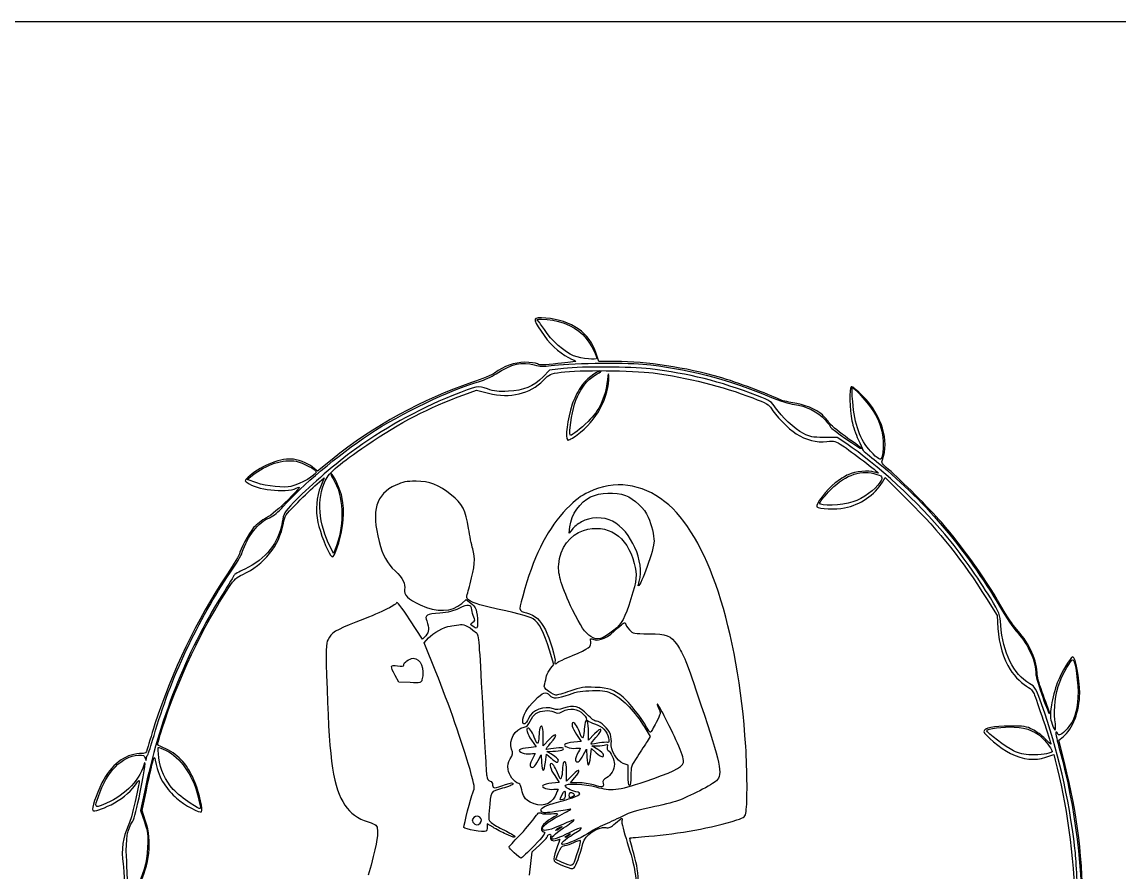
# Model space of a CAD drawing. Extents: x 0 to 696, y 0 to 231.
# Drawn here: x 86.6 to 140.2, y 188.5 to 230.1 of the extents above; entities that cross this region are included whole.
import ezdxf

# ---------------------------------------------------------------- set-up
doc = ezdxf.new("R2010")
doc.units = 0
doc.layers.add('Calque_1', color=7, linetype='CONTINUOUS')

msp = doc.modelspace()

# ---------------------------------------------------------------- linework, layer by layer
at = {"layer": 'Calque_1', "color": 5}
msp.add_line((230.059857, 230.059785), (0.059945, 230.059785), dxfattribs=at)
at = {"layer": 'Calque_1', "color": 7}
for p, q in [((113.567882, 213.747148), (113.567882, 213.747118)), ((114.792482, 213.465378), (114.672222, 213.849218)), ((115.628572, 213.464978), (114.792482, 213.465378)), ((112.396072, 213.048548), (112.074712, 212.718618)), ((113.078802, 213.122848), (112.396072, 213.048548)), ((108.199582, 211.835698), (108.827002, 212.064928)), ((108.827002, 212.064928), (109.402562, 211.920738)), ((113.732862, 209.876098), (113.732812, 209.876098)), ((126.438372, 209.753848), (125.796602, 209.754168)), ((126.912002, 209.438898), (126.438372, 209.753848)), ((128.079522, 209.075388), (128.079602, 209.075388)), ((101.768342, 208.682638), (101.045272, 208.100938)), ((101.045272, 208.100938), (100.898412, 208.238908)), ((97.625042, 207.689538), (97.885452, 207.905298)), ((98.086022, 207.530248), (97.625042, 207.689538)), ((98.086022, 207.530248), (98.086022, 207.530248)), ((100.929182, 207.385968), (101.372672, 207.782158)), ((101.372672, 207.782158), (101.209092, 207.377188)), ((128.652422, 207.573188), (128.786882, 207.798858)), ((128.786882, 207.798858), (129.917562, 206.670668)), ((125.589312, 206.537188), (125.589312, 206.537198)), ((113.345712, 205.074428), (113.382612, 205.392198)), ((113.490262, 205.259058), (113.345712, 205.074428)), ((101.837502, 204.080908), (101.684352, 204.382288)), ((101.977712, 204.455658), (101.837502, 204.080908)), ((116.769322, 202.717348), (116.769292, 202.717528)), ((108.102562, 201.636658), (108.320592, 201.828108)), ((108.320592, 201.828108), (108.548082, 201.660738)), ((133.736492, 201.879698), (134.259692, 201.044408)), ((134.259692, 201.044408), (134.297192, 200.415438)), ((106.175652, 199.890648), (105.563172, 200.834498)), ((106.338782, 200.064288), (106.175652, 199.890648)), ((106.270442, 199.710768), (106.480312, 199.952528)), ((114.406662, 200.016408), (114.406662, 200.016408)), ((106.839482, 198.290088), (106.270442, 199.710768)), ((112.605952, 198.659628), (112.393032, 199.360078)), ((112.445642, 198.469118), (112.605952, 198.659628)), ((105.031892, 197.787398), (104.849572, 198.121788)), ((105.574932, 197.768298), (105.031892, 197.787398)), ((136.818792, 196.268778), (136.818872, 196.268778)), ((113.712672, 195.228758), (113.936542, 194.896088)), ((114.291042, 194.954018), (114.291042, 195.345778)), ((114.590342, 195.267688), (114.291042, 194.954018)), ((117.017732, 195.618258), (117.304272, 195.137068)), ((117.304272, 195.137068), (117.155542, 194.891268)), ((137.269662, 194.961318), (137.479792, 195.125768)), ((111.730262, 194.628498), (111.363152, 194.590598)), ((111.506372, 194.961168), (111.730262, 194.628498)), ((112.084792, 194.686218), (112.084792, 195.078288)), ((112.384072, 194.999888), (112.084792, 194.686218)), ((113.936542, 194.896088), (113.569432, 194.858188)), ((114.424572, 194.787718), (114.424752, 194.787718)), ((114.457922, 194.677508), (114.736582, 194.678508)), ((114.742052, 194.507228), (114.457922, 194.677508)), ((137.542472, 193.867398), (137.269662, 194.961318)), ((111.834982, 193.964478), (111.984452, 194.244068)), ((111.984452, 194.244068), (112.004352, 193.859658)), ((112.190392, 193.875998), (112.235692, 194.276518)), ((112.235692, 194.276518), (112.463442, 194.076558)), ((112.251972, 194.410158), (112.552822, 194.415158)), ((112.536112, 194.239868), (112.251972, 194.410158)), ((114.041252, 194.232058), (114.190722, 194.511638)), ((114.190722, 194.511638), (114.210622, 194.127238)), ((114.396332, 194.143358), (114.441632, 194.543878)), ((114.441632, 194.543878), (114.669392, 194.343908)), ((135.050502, 194.441218), (135.050502, 194.441218)), ((136.636962, 194.126298), (137.021572, 194.257028)), ((137.021572, 194.257028), (137.095372, 193.983198)), ((112.190162, 193.875778), (112.190392, 193.875998)), ((116.229792, 193.734218), (115.994312, 193.819418)), ((116.229792, 193.237148), (116.229792, 193.734218)), ((112.642882, 193.223768), (112.866752, 192.891088)), ((113.221162, 192.949108), (113.221162, 193.340868)), ((113.520462, 193.262788), (113.221162, 192.949108)), ((113.407862, 192.874188), (113.615362, 193.110788)), ((116.229692, 193.237238), (116.229792, 193.237148)), ((92.482862, 191.524898), (92.690552, 192.516908)), ((94.004252, 192.549808), (94.004402, 192.549808)), ((112.866752, 192.891088), (112.499652, 192.853188)), ((113.805292, 192.874188), (113.407862, 192.874188)), ((92.593372, 192.411938), (92.411452, 191.521108)), ((111.448882, 191.920688), (111.449012, 191.919938)), ((112.984132, 192.265878), (112.984182, 192.265888)), ((113.355132, 192.276938), (113.355092, 192.276988)), ((92.411452, 191.521108), (92.595652, 190.966778)), ((92.656892, 190.998318), (92.482862, 191.524898)), ((109.006402, 190.897888), (109.006512, 190.897898)), ((109.628002, 190.699648), (109.343862, 190.875748)), ((109.343862, 190.875748), (109.343862, 190.708788)), ((110.264972, 190.361528), (110.265012, 190.361588)), ((112.782842, 190.636208), (112.782892, 190.636308)), ((111.542002, 189.496158), (111.913792, 189.842188)), ((113.154482, 190.230688), (113.154532, 190.230708)), ((110.667062, 189.444408), (110.667042, 189.444398)), ((111.413202, 188.360428), (111.542002, 189.496158)), ((112.696112, 189.121128), (112.818052, 189.442368)), ((112.975462, 189.001528), (112.696112, 189.121128)), ((112.975462, 189.001528), (112.975462, 189.001528))]:
    msp.add_line(p, q, dxfattribs=at)
for points in [[(112.201892, 215.582838), (111.566982, 215.632538), (111.553062, 215.593438), (111.974722, 214.946728)], [(111.818982, 215.451478), (111.734782, 215.518878), (111.764682, 215.533278), (111.992172, 215.535078)], [(111.992172, 215.535078), (112.725082, 215.541078), (113.541762, 215.236528), (114.014692, 214.781708)], [(114.672222, 213.849218), (114.354302, 214.864058), (113.471642, 215.483488), (112.201892, 215.582838)], [(112.141662, 215.021928), (112.020192, 215.213398), (111.874982, 215.406688), (111.818982, 215.451478)], [(113.567882, 213.747118), (113.143662, 213.904268), (112.467112, 214.508998), (112.141662, 215.021928)], [(111.974722, 214.946728), (112.359502, 214.356478), (112.831142, 213.904638), (113.315672, 213.662048)], [(114.014692, 214.781708), (114.274062, 214.532278), (114.691962, 213.819528), (114.692102, 213.626378)], [(111.182382, 213.424538), (110.682662, 213.424938), (110.149592, 213.234638), (109.707862, 212.897708)], [(109.778462, 212.864588), (110.533072, 213.351738), (111.054192, 213.473538), (111.646882, 213.301218)], [(111.796222, 213.343938), (111.716022, 213.388038), (111.439772, 213.424238), (111.182382, 213.424538)], [(112.798612, 213.364038), (112.125772, 213.285338), (111.910812, 213.281038), (111.796222, 213.343938)], [(112.464372, 213.268118), (113.200942, 213.384298), (115.976352, 213.425778), (116.941392, 213.335018)], [(113.682952, 213.464238), (113.667752, 213.464238), (113.269712, 213.419138), (112.798612, 213.364038)], [(113.315672, 213.662048), (113.532962, 213.553258), (113.698242, 213.464238), (113.682952, 213.464238)], [(114.692102, 213.626378), (114.692162, 213.516908), (113.984032, 213.592878), (113.567882, 213.747148)], [(120.701552, 212.692488), (119.052322, 213.167538), (117.105602, 213.463978), (115.628572, 213.464978)], [(109.707862, 212.897708), (109.592382, 212.809608), (109.086002, 212.599948), (108.582552, 212.431738)], [(108.976212, 212.492828), (109.196832, 212.554928), (109.557852, 212.722168), (109.778462, 212.864588)], [(111.646882, 213.301218), (111.943282, 213.215018), (112.090082, 213.209118), (112.464372, 213.268118)], [(112.091222, 212.551858), (112.387772, 212.853308), (112.418112, 212.866858), (112.960322, 212.940088)], [(112.960322, 212.940088), (113.824452, 213.056768), (116.438852, 213.036088), (117.455372, 212.904388)], [(117.307622, 213.098648), (116.307982, 213.215578), (114.049482, 213.228578), (113.078802, 213.122848)], [(113.394852, 210.239028), (113.541182, 211.614818), (113.969892, 212.458598), (114.724642, 212.856328)], [(114.886522, 212.996728), (114.671322, 212.996728), (114.155372, 212.576048), (113.898142, 212.190848)], [(114.724642, 212.856328), (114.871172, 212.933528), (114.944022, 212.996728), (114.886522, 212.996728)], [(115.284232, 212.762748), (115.279232, 212.954058), (115.260032, 212.896978), (115.217632, 212.562188)], [(116.941392, 213.335018), (119.035612, 213.138128), (121.040242, 212.626528), (123.115762, 211.759308)], [(122.553572, 211.784178), (120.669312, 212.510598), (119.211032, 212.875978), (117.307622, 213.098648)], [(117.455372, 212.904388), (119.119462, 212.688948), (120.844832, 212.255678), (122.316112, 211.683778)], [(108.582552, 212.431738), (106.207822, 211.638358), (103.786352, 210.306088), (101.768342, 208.682638)], [(103.587032, 209.909738), (105.123272, 210.928608), (107.549752, 212.091648), (108.976212, 212.492828)], [(109.353942, 212.123588), (108.864082, 212.289158), (108.916302, 212.299378), (107.614502, 211.783258)], [(109.402562, 211.920738), (110.479992, 211.650818), (111.422472, 211.872038), (112.091222, 212.551858)], [(112.074712, 212.718618), (111.610122, 212.241628), (111.130332, 212.040098), (110.380172, 212.006798)], [(113.732812, 209.876098), (114.701282, 210.589048), (115.312512, 211.726308), (115.284232, 212.762748)], [(115.217632, 212.562188), (115.101942, 211.648928), (114.841012, 211.088478), (114.273402, 210.534058)], [(123.588722, 211.623358), (123.140202, 211.855288), (121.502052, 212.461908), (120.701552, 212.692488)], [(107.614502, 211.783258), (105.956452, 211.125888), (104.183852, 210.132418), (102.699412, 209.028518)], [(103.460692, 209.379778), (105.100132, 210.490418), (106.492562, 211.212038), (108.199582, 211.835698)], [(110.380172, 212.006798), (109.891732, 211.985198), (109.698582, 212.007098), (109.353942, 212.123588)], [(113.898142, 212.190848), (113.752962, 211.973428), (113.572922, 211.607028), (113.498062, 211.376618)], [(123.434632, 211.205448), (123.242622, 211.501778), (123.180842, 211.542358), (122.553572, 211.784178)], [(123.115762, 211.759308), (123.644832, 211.538248), (124.098602, 211.394168), (124.352562, 211.366638)], [(127.133522, 212.231948), (127.026902, 212.166048), (127.043822, 211.112288), (127.160222, 210.562398)], [(127.703682, 211.770848), (127.423562, 212.056468), (127.174932, 212.257538), (127.133522, 212.231948)], [(127.203312, 211.506228), (127.172812, 211.866368), (127.159812, 212.174988), (127.174012, 212.192038)], [(127.174012, 212.192038), (127.234412, 212.264038), (128.124572, 211.233118), (128.322232, 210.862268)], [(128.653622, 208.656608), (129.005202, 209.585838), (128.625222, 210.831058), (127.703682, 211.770848)], [(113.498062, 211.376618), (113.257272, 210.635548), (113.142842, 209.710508), (113.281362, 209.624898)], [(122.316112, 211.683778), (122.975602, 211.427438), (123.141592, 211.335348), (123.220992, 211.181828)], [(124.790742, 209.945998), (124.355192, 210.175108), (123.720062, 210.764978), (123.434632, 211.205448)], [(124.276922, 211.451268), (124.018742, 211.483768), (123.709052, 211.561128), (123.588722, 211.623358)], [(125.724282, 210.849798), (125.448682, 211.111418), (124.784122, 211.387588), (124.276922, 211.451268)], [(124.352562, 211.366638), (124.896272, 211.307738), (125.513882, 210.996808), (125.853252, 210.611258)], [(128.079602, 209.075388), (127.556302, 209.643088), (127.300622, 210.352368), (127.203312, 211.506228)], [(123.220992, 211.181828), (123.371372, 210.891008), (124.088832, 210.154718), (124.438872, 209.931978)], [(126.085562, 210.436168), (125.979452, 210.575768), (125.816862, 210.761908), (125.724282, 210.849798)], [(128.322232, 210.862268), (128.675342, 210.199758), (128.795702, 209.361168), (128.622782, 208.768258)], [(113.408352, 209.854608), (113.378252, 209.854608), (113.372252, 210.027598), (113.394852, 210.239028)], [(114.273402, 210.534058), (113.902172, 210.171458), (113.498772, 209.854608), (113.408352, 209.854608)], [(125.853252, 210.611258), (126.002252, 210.441978), (126.124182, 210.279758), (126.124182, 210.250788)], [(126.970682, 209.706888), (126.589982, 209.968398), (126.191672, 210.296578), (126.085562, 210.436168)], [(126.124182, 210.250788), (126.124182, 210.186888), (127.598462, 209.166988), (127.636212, 209.204748)], [(127.160222, 210.562398), (127.214122, 210.308218), (127.353792, 209.902088), (127.470702, 209.659858)], [(99.376442, 206.377028), (100.243512, 207.373898), (102.054382, 208.893238), (103.587032, 209.909738)], [(113.281362, 209.624898), (113.314462, 209.604598), (113.517512, 209.717598), (113.732862, 209.876098)], [(124.438872, 209.931978), (124.904212, 209.635848), (125.456472, 209.495558), (125.941032, 209.550378)], [(125.796602, 209.754168), (125.219902, 209.754458), (125.117912, 209.773768), (124.790742, 209.945998)], [(125.941032, 209.550378), (126.323402, 209.593678), (126.356482, 209.585078), (126.716932, 209.347728)], [(127.636212, 209.204748), (127.650812, 209.219348), (127.351402, 209.445378), (126.970682, 209.706888)], [(127.470702, 209.659858), (127.587632, 209.417648), (127.679292, 209.199488), (127.674402, 209.175068)], [(101.431952, 207.637808), (101.628042, 208.043428), (102.151422, 208.492838), (103.460692, 209.379778)], [(126.716932, 209.347728), (127.091012, 209.101488), (128.463932, 208.050638), (128.463932, 208.010558)], [(131.710132, 205.019518), (130.464282, 206.526848), (128.316932, 208.504678), (126.912002, 209.438898)], [(127.674402, 209.175068), (127.669402, 209.150668), (127.927912, 208.923138), (128.248582, 208.669448)], [(128.622782, 208.768258), (128.576882, 208.610918), (128.432312, 208.692658), (128.079522, 209.075388)], [(99.875812, 208.687988), (99.339972, 208.773688), (98.334142, 208.392768), (97.744802, 207.880988)], [(97.885452, 207.905298), (98.525612, 208.435658), (99.393772, 208.713938), (100.009442, 208.586128)], [(100.898412, 208.238908), (100.707672, 208.418098), (100.217542, 208.633338), (99.875812, 208.687988)], [(102.699412, 209.028518), (101.784872, 208.348418), (100.534192, 207.256568), (99.879372, 206.566608)], [(100.009442, 208.586128), (100.358452, 208.513628), (100.987152, 208.177098), (100.987152, 208.062698)], [(128.248582, 208.669448), (130.598462, 206.810508), (132.723602, 204.316518), (134.416502, 201.431008)], [(128.946052, 208.192118), (128.632112, 208.460908), (128.599302, 208.513038), (128.653622, 208.656608)], [(100.987152, 208.062698), (100.987152, 207.909928), (100.257752, 207.493858), (99.750372, 207.357218)], [(101.718232, 207.982728), (101.682832, 207.982728), (101.726232, 207.867768), (101.815232, 207.727278)], [(102.264682, 206.774158), (102.177082, 207.182738), (101.815342, 207.982728), (101.718232, 207.982728)], [(126.019192, 207.093638), (126.722512, 207.853298), (127.535242, 208.182838), (128.230022, 207.990058)], [(128.257112, 208.061658), (127.980042, 208.158258), (127.346842, 208.094258), (126.985562, 207.932938)], [(128.230022, 207.990058), (128.681222, 207.864868), (128.705172, 207.830168), (128.532812, 207.551278)], [(128.463932, 208.010558), (128.463932, 207.999158), (128.370832, 208.021958), (128.257112, 208.061658)], [(131.532642, 205.606798), (130.938662, 206.291698), (129.582642, 207.647068), (128.946052, 208.192118)], [(97.744802, 207.880988), (97.483472, 207.654058), (97.480422, 207.646408), (97.611092, 207.545068)], [(97.611092, 207.545068), (98.064682, 207.193288), (99.468952, 207.033008), (100.017822, 207.270388)], [(99.750372, 207.357218), (99.458372, 207.278518), (98.537272, 207.374318), (98.086022, 207.530248)], [(101.684352, 204.382288), (101.100352, 205.531388), (101.005452, 206.755488), (101.431952, 207.637808)], [(101.815232, 207.727278), (102.327002, 206.916558), (102.393982, 205.568228), (101.977712, 204.455658)], [(105.867442, 207.614678), (105.381572, 207.614408), (105.237992, 207.586078), (104.877112, 207.419808)], [(107.607742, 206.939368), (106.953082, 207.453698), (106.537292, 207.615048), (105.867442, 207.614678)], [(118.027592, 206.612358), (116.885102, 207.509928), (115.561332, 207.678198), (114.311592, 207.084698)], [(126.352422, 207.531868), (125.931712, 207.197408), (125.355972, 206.450938), (125.447842, 206.359058)], [(126.985562, 207.932938), (126.824282, 207.860938), (126.539362, 207.680478), (126.352422, 207.531868)], [(126.798452, 206.305558), (127.579962, 206.467808), (128.278172, 206.945188), (128.652422, 207.573188)], [(128.532812, 207.551278), (128.318222, 207.204058), (127.719442, 206.775798), (127.201922, 206.599388)], [(100.017822, 207.270388), (100.263402, 207.376588), (100.230652, 207.330988), (99.616702, 206.711248)], [(99.972342, 206.466748), (100.254692, 206.754428), (100.685262, 207.168088), (100.929182, 207.385968)], [(101.209092, 207.377188), (100.994272, 206.845328), (100.946462, 206.208508), (101.075742, 205.600708)], [(104.877112, 207.419808), (103.895572, 206.967338), (103.670942, 206.204798), (104.065072, 204.663128)], [(108.435492, 205.308538), (108.306092, 206.160968), (108.112142, 206.543088), (107.607742, 206.939368)], [(114.311592, 207.084698), (113.895992, 206.887338), (113.682092, 206.724508), (113.223682, 206.256558)], [(114.395162, 206.847888), (114.851632, 207.068868), (115.623162, 207.100368), (116.105672, 206.917688)], [(116.105672, 206.917688), (116.532022, 206.756308), (117.036972, 206.273058), (117.212452, 205.858488)], [(125.589312, 206.537198), (125.589312, 206.587898), (125.782762, 206.838268), (126.019192, 207.093638)], [(99.616702, 206.711248), (99.195482, 206.286088), (98.804082, 205.959128), (98.558682, 205.827408)], [(98.703172, 205.832048), (98.915072, 205.923148), (99.140282, 206.105498), (99.376442, 206.377028)], [(99.879372, 206.566608), (99.425802, 206.088688), (99.403512, 206.049768), (99.330302, 205.607938)], [(99.387862, 205.549638), (99.453862, 205.915278), (99.495992, 205.981378), (99.972342, 206.466748)], [(102.096192, 204.606608), (102.303042, 205.247258), (102.379942, 206.236688), (102.264682, 206.774158)], [(113.382612, 205.392198), (113.451812, 205.989028), (113.873652, 206.595428), (114.395162, 206.847888)], [(121.976912, 194.646438), (121.602942, 200.429528), (120.099572, 204.984498), (118.027592, 206.612358)], [(127.201922, 206.599388), (126.670182, 206.418138), (125.589312, 206.376458), (125.589312, 206.537188)], [(129.917562, 206.670668), (131.492002, 205.099658), (132.554682, 203.766478), (133.736492, 201.879698)], [(113.223682, 206.256558), (112.346742, 205.361368), (111.692062, 204.112678), (111.186242, 202.370478)], [(115.468512, 205.660868), (115.045682, 205.884018), (114.357492, 205.868668), (113.946202, 205.626768)], [(117.212452, 205.858488), (117.374132, 205.476438), (117.498382, 204.968318), (117.499262, 204.685418)], [(125.447842, 206.359058), (125.551822, 206.255078), (126.394492, 206.221698), (126.798452, 206.305558)], [(97.932412, 205.346238), (97.703412, 205.083088), (97.243402, 204.225398), (97.243402, 204.061588)], [(97.376042, 204.138398), (97.627032, 204.917308), (98.161092, 205.598848), (98.703172, 205.832048)], [(97.397442, 203.061908), (98.434132, 203.524898), (99.193752, 204.474298), (99.387862, 205.549638)], [(99.330302, 205.607938), (99.163362, 204.600498), (98.531942, 203.810068), (97.498922, 203.315318)], [(98.558682, 205.827408), (98.344452, 205.712438), (98.062642, 205.495908), (97.932412, 205.346238)], [(101.075742, 205.600708), (101.180812, 205.106668), (101.520792, 204.219538), (101.689922, 203.998078)], [(108.640752, 204.305728), (108.580852, 204.507978), (108.488522, 204.959228), (108.435492, 205.308538)], [(113.946202, 205.626768), (113.774932, 205.526058), (113.569762, 205.360598), (113.490262, 205.259058)], [(114.043532, 205.207988), (115.238772, 205.562938), (116.176262, 204.953508), (116.531182, 203.590858)], [(116.769292, 202.717528), (117.044572, 203.677368), (116.380752, 205.179408), (115.468512, 205.660868)], [(134.608312, 201.246758), (133.767492, 202.729018), (132.630232, 204.341188), (131.532642, 205.606798)], [(112.838092, 203.549358), (112.900492, 204.333138), (113.396722, 205.015898), (114.043532, 205.207988)], [(133.928832, 201.907778), (133.346062, 202.875678), (132.491762, 204.073858), (131.710132, 205.019518)], [(101.689922, 203.998078), (101.818092, 203.830238), (101.871232, 203.909778), (102.096192, 204.606608)], [(104.065072, 204.663128), (104.233842, 204.002968), (104.459412, 203.588158), (104.846522, 203.226038)], [(108.506462, 202.591338), (108.738542, 203.430258), (108.772312, 203.861338), (108.640752, 204.305728)], [(117.499262, 204.685418), (117.500262, 204.306538), (116.863102, 202.500508), (116.728222, 202.500508)], [(97.243402, 204.061588), (97.243402, 204.017388), (96.978152, 203.580328), (96.653962, 203.090328)], [(96.808262, 203.169008), (97.073152, 203.555088), (97.328652, 203.991298), (97.376042, 204.138398)], [(93.065172, 195.179998), (93.868672, 197.973138), (95.215262, 200.847228), (96.808262, 203.169008)], [(97.498922, 203.315318), (97.215772, 203.179718), (96.982292, 203.050268), (96.980052, 203.027678)], [(104.846522, 203.226038), (105.222362, 202.874518), (105.363702, 202.593888), (105.303342, 202.319078)], [(113.518022, 201.330758), (112.985862, 202.429688), (112.797792, 203.043348), (112.838092, 203.549358)], [(116.531182, 203.590858), (116.678822, 203.024088), (116.657442, 202.799458), (116.367312, 201.869538)], [(96.653962, 203.090328), (95.103872, 200.747528), (93.953622, 198.362268), (93.113252, 195.748068)], [(96.980052, 203.027678), (96.978052, 203.005078), (96.718572, 202.575618), (96.403922, 202.073348)], [(96.722872, 202.419638), (96.997042, 202.827768), (97.106512, 202.931988), (97.397442, 203.061908)], [(116.728222, 202.500508), (116.716622, 202.500508), (116.735222, 202.598108), (116.769322, 202.717348)], [(93.464562, 195.527478), (94.175692, 197.797428), (95.501222, 200.601248), (96.722872, 202.419638)], [(105.303342, 202.319078), (105.248542, 202.069388), (105.477472, 201.846168), (106.074602, 201.567158)], [(108.341842, 201.928038), (108.342242, 201.967238), (108.416342, 202.265708), (108.506462, 202.591338)], [(111.186242, 202.370478), (110.855322, 201.230678), (110.850842, 201.294018), (111.270642, 201.176498)], [(96.403922, 202.073348), (94.619102, 199.224188), (93.303062, 195.887448), (92.593372, 192.411938)], [(104.908712, 201.669018), (104.859112, 201.539638), (104.083202, 201.168008), (102.932342, 200.722358)], [(105.563172, 200.834498), (105.127952, 201.505128), (104.938522, 201.746678), (104.908712, 201.669018)], [(106.074602, 201.567158), (106.872512, 201.194348), (107.628312, 201.220238), (108.102562, 201.636658)], [(108.593932, 201.330218), (108.568232, 201.600978), (108.414952, 201.616698), (107.962012, 201.395118)], [(109.377242, 201.467818), (108.829462, 201.583628), (108.340372, 201.801008), (108.341842, 201.928038)], [(108.548082, 201.660738), (108.788782, 201.483668), (108.864542, 201.261848), (108.871992, 200.712398)], [(116.367312, 201.869538), (116.066302, 200.904708), (115.930292, 200.652968), (115.539112, 200.336588)], [(134.436772, 200.580068), (134.398072, 201.114968), (134.384072, 201.151648), (133.928832, 201.907778)], [(107.032082, 201.170458), (106.386502, 201.120258), (106.282032, 201.057298), (106.389282, 200.782978)], [(107.962012, 201.395118), (107.691812, 201.262918), (107.440582, 201.202228), (107.032082, 201.170458)], [(108.692432, 200.973098), (108.648832, 201.059498), (108.604432, 201.220228), (108.593932, 201.330218)], [(111.588592, 200.890198), (111.397932, 201.005438), (110.691222, 201.190038), (109.377242, 201.467818)], [(111.270642, 201.176498), (111.683262, 201.060978), (111.952592, 200.820208), (112.187312, 200.356998)], [(114.406662, 200.016408), (114.126512, 200.201138), (113.909882, 200.521538), (113.518022, 201.330758)], [(134.416502, 201.431008), (134.686162, 200.971388), (135.061652, 200.422758), (135.250932, 200.211808)], [(135.288002, 200.277388), (135.107232, 200.470208), (134.801372, 200.906408), (134.608312, 201.246758)], [(102.932342, 200.722358), (101.946702, 200.340668), (101.728322, 200.205898), (101.568872, 199.880878)], [(106.389282, 200.782978), (106.524232, 200.437768), (106.510852, 200.247478), (106.338782, 200.064288)], [(106.480312, 199.952528), (106.695282, 200.200128), (107.240342, 200.500878), (107.538792, 200.536548)], [(107.538792, 200.536548), (107.630692, 200.547448), (107.819722, 200.576148), (107.958822, 200.600248)], [(107.958822, 200.600248), (108.211432, 200.643848), (108.306042, 200.600558), (108.821142, 200.205578)], [(108.637932, 200.524418), (108.509592, 200.619518), (108.509612, 200.621618), (108.639932, 200.718258)], [(108.871992, 200.712398), (108.875992, 200.405828), (108.838592, 200.375708), (108.637932, 200.524418)], [(108.639932, 200.718258), (108.752342, 200.801558), (108.760092, 200.839148), (108.692432, 200.973098)], [(112.393032, 199.360078), (112.135272, 200.208048), (111.864222, 200.723618), (111.588592, 200.890198)], [(115.734722, 200.440078), (115.988902, 200.680448), (116.096072, 200.747678), (116.096072, 200.666698)], [(116.096072, 200.666698), (116.096072, 200.603398), (116.183972, 200.463648), (116.291502, 200.356158)], [(135.849852, 197.718018), (135.059172, 198.181378), (134.533072, 199.246938), (134.436772, 200.580068)], [(108.821142, 200.205578), (108.919342, 200.130278), (108.955822, 199.697898), (109.109862, 196.780708)], [(112.187312, 200.356998), (112.385142, 199.966598), (112.703152, 198.896528), (112.657052, 198.776388)], [(114.399702, 199.767838), (114.365102, 199.940598), (114.370102, 199.943908), (114.559972, 199.872298)], [(115.539112, 200.336588), (114.979522, 199.884038), (114.719102, 199.810398), (114.406662, 200.016408)], [(114.559972, 199.872298), (114.822872, 199.773098), (115.245372, 199.977278), (115.734722, 200.440078)], [(116.291502, 200.356158), (116.484452, 200.163228), (116.496482, 200.160738), (117.244162, 200.160498)], [(117.244162, 200.160498), (118.126552, 200.160188), (118.292252, 200.092898), (118.634572, 199.595308)], [(134.297192, 200.415438), (134.340092, 199.696028), (134.574322, 198.904928), (134.891092, 198.409378)], [(135.250932, 200.211808), (135.806052, 199.593158), (136.148842, 198.813458), (136.153952, 198.157858)], [(136.219032, 198.142558), (136.219032, 198.811428), (135.833442, 199.695578), (135.288002, 200.277388)], [(101.568872, 199.880878), (101.456132, 199.651108), (101.453152, 199.501668), (101.520172, 197.443178)], [(113.504662, 199.096018), (114.336632, 199.445038), (114.447602, 199.528338), (114.399702, 199.767838)], [(118.634572, 199.595308), (118.943102, 199.146898), (119.049332, 198.878808), (119.785492, 196.691028)], [(105.265792, 198.615658), (105.265792, 198.758868), (105.534912, 198.957518), (105.728922, 198.957518)], [(105.728922, 198.957518), (106.100532, 198.957518), (106.306352, 198.452328), (106.158942, 197.902018)], [(112.782032, 198.749088), (112.802032, 198.781688), (113.127302, 198.937728), (113.504662, 199.096018)], [(137.953862, 199.024278), (137.845682, 199.024278), (137.408642, 198.287918), (137.199982, 197.754058)], [(137.319242, 197.799138), (137.472442, 198.221208), (137.862952, 198.890568), (137.955982, 198.890568)], [(138.291532, 197.249488), (138.291532, 197.990638), (138.094872, 199.024278), (137.953862, 199.024278)], [(137.955982, 198.890568), (138.076362, 198.890568), (138.242532, 197.679398), (138.206372, 197.065498)], [(104.849572, 198.121788), (104.591372, 198.595138), (104.602672, 198.640588), (104.964952, 198.586258)], [(104.964952, 198.586258), (105.168412, 198.555658), (105.265792, 198.565358), (105.265792, 198.615658)], [(112.245452, 198.099918), (112.267352, 198.198218), (112.357492, 198.364338), (112.445642, 198.469118)], [(112.657052, 198.776388), (112.619852, 198.679688), (112.724952, 198.656768), (112.782032, 198.749088)], [(134.891092, 198.409378), (135.113112, 198.062058), (135.533222, 197.655738), (135.792402, 197.537648)], [(106.158942, 197.902018), (106.119842, 197.756368), (106.091842, 197.749948), (105.574932, 197.768298)], [(108.504222, 193.518198), (108.128592, 194.828358), (107.470702, 196.714128), (106.839482, 198.290088)], [(112.154452, 197.718028), (112.182652, 197.829778), (112.223452, 198.001628), (112.245452, 198.099918)], [(136.153952, 198.157858), (136.155952, 197.942218), (136.814522, 196.070038), (136.818792, 196.268778)], [(136.519882, 197.145248), (136.354412, 197.580128), (136.219032, 198.028918), (136.219032, 198.142558)], [(137.081222, 195.949008), (137.012722, 196.475388), (137.108222, 197.217808), (137.319242, 197.799138)], [(101.520172, 197.443178), (101.636582, 193.864538), (101.824832, 192.646398), (102.394262, 191.786718)], [(111.667882, 196.901768), (112.077582, 197.316928), (112.198612, 197.359188), (112.385692, 197.152488)], [(112.355462, 197.333618), (112.128082, 197.497068), (112.108372, 197.534748), (112.154452, 197.718028)], [(112.697692, 197.152408), (112.648092, 197.152408), (112.494122, 197.233908), (112.355462, 197.333618)], [(113.388972, 197.358558), (113.058332, 197.245168), (112.747252, 197.152408), (112.697692, 197.152408)], [(113.360082, 197.196188), (113.756112, 197.337728), (113.984882, 197.374888), (114.491582, 197.380038)], [(114.625252, 197.538648), (114.051922, 197.562248), (113.931652, 197.544648), (113.388972, 197.358558)], [(114.491582, 197.380038), (115.059202, 197.386038), (115.167212, 197.366638), (115.507982, 197.199238)], [(115.986362, 197.058508), (115.513202, 197.438008), (115.307182, 197.510668), (114.625252, 197.538648)], [(135.792402, 197.537648), (135.884802, 197.495548), (136.005972, 197.354028), (136.061712, 197.223158)], [(136.438202, 196.690688), (136.141672, 197.514568), (136.113732, 197.563368), (135.849852, 197.718018)], [(137.199982, 197.754058), (137.092192, 197.478288), (136.964412, 196.989988), (136.916012, 196.668948)], [(109.109862, 196.780708), (109.206862, 194.944448), (109.301122, 193.340948), (109.319412, 193.217368)], [(111.082042, 195.884398), (111.082042, 196.153708), (111.295572, 196.524508), (111.667882, 196.901768)], [(112.385692, 197.152488), (112.547132, 196.974088), (112.766142, 196.983908), (113.360082, 197.196188)], [(115.507982, 197.199238), (115.972462, 196.971158), (116.609102, 196.304468), (117.017732, 195.618258)], [(117.130752, 195.596898), (116.914852, 196.004408), (116.263692, 196.836088), (115.986362, 197.058508)], [(117.651692, 196.724688), (117.636392, 196.709488), (117.671592, 196.604178), (117.730292, 196.490938)], [(118.701522, 194.660978), (118.383472, 195.409218), (117.693172, 196.766168), (117.651692, 196.724688)], [(136.061712, 197.223158), (136.166992, 196.975958), (136.887472, 194.836048), (136.887472, 194.770578)], [(136.818872, 196.268778), (136.819872, 196.315878), (136.685342, 196.710358), (136.519882, 197.145248)], [(137.479792, 195.125768), (137.955072, 195.497738), (138.291532, 196.377998), (138.291532, 197.249488)], [(138.206372, 197.065498), (138.161772, 196.308538), (138.027232, 195.913568), (137.679192, 195.518168)], [(112.587892, 196.483318), (112.119132, 196.661538), (111.538352, 196.438618), (111.359082, 196.011668)], [(111.445572, 195.890838), (111.509472, 196.035688), (111.633212, 196.200998), (111.720512, 196.258218)], [(111.720512, 196.258218), (111.956432, 196.412798), (112.373522, 196.449598), (112.601372, 196.335918)], [(113.078442, 196.527018), (112.843462, 196.443518), (112.721092, 196.432618), (112.587892, 196.483318)], [(112.601372, 196.335918), (112.776902, 196.248318), (112.818342, 196.251218), (113.025392, 196.365518)], [(113.025392, 196.365518), (113.356232, 196.547998), (113.778552, 196.492508), (114.038702, 196.232358)], [(114.233752, 196.211158), (113.852762, 196.614868), (113.555022, 196.696268), (113.078442, 196.527018)], [(114.038702, 196.232358), (114.207012, 196.064038), (114.226562, 196.011558), (114.164282, 195.895188)], [(114.682682, 195.882228), (114.603382, 195.882228), (114.411432, 196.022878), (114.233752, 196.211158)], [(117.730292, 196.490938), (117.833532, 196.291298), (117.829592, 196.270728), (117.600672, 195.816188)], [(119.785492, 196.691028), (120.749212, 193.826978), (120.860302, 193.286368), (120.549162, 192.975218)], [(138.059852, 189.664768), (137.760932, 192.175468), (137.220362, 194.517538), (136.438202, 196.690688)], [(136.916012, 196.668948), (136.836512, 196.141748), (136.839512, 196.051548), (136.946412, 195.737118)], [(93.113252, 195.748068), (92.930032, 195.178138), (92.760532, 194.621578), (92.736562, 194.511278)], [(111.359082, 196.011668), (111.241922, 195.732638), (111.082042, 195.659188), (111.082042, 195.884398)], [(111.153822, 195.592368), (111.278342, 195.617268), (111.363162, 195.704038), (111.445572, 195.890838)], [(112.084792, 195.078288), (112.084792, 195.537568), (112.029892, 195.740868), (111.942802, 195.603578)], [(113.547962, 195.815418), (113.422882, 195.815418), (113.498062, 195.547698), (113.712672, 195.228758)], [(113.894622, 195.260498), (113.784542, 195.566348), (113.628932, 195.815418), (113.547962, 195.815418)], [(114.164282, 195.895188), (114.123682, 195.819388), (114.088382, 195.642578), (114.085782, 195.502268)], [(114.251242, 195.859998), (114.226842, 195.934998), (114.233442, 195.952798), (114.267842, 195.905798)], [(114.291042, 195.345778), (114.291042, 195.561248), (114.273242, 195.792658), (114.251242, 195.859998)], [(114.267842, 195.905798), (114.298942, 195.863698), (114.446052, 195.796428), (114.594892, 195.756448)], [(114.658742, 195.088738), (115.019312, 195.487868), (114.956692, 195.651638), (114.590342, 195.267688)], [(114.594892, 195.756448), (114.743722, 195.716448), (114.947922, 195.597718), (115.048662, 195.492558)], [(115.363772, 195.237798), (115.272772, 195.513398), (114.883012, 195.882228), (114.682682, 195.882228)], [(117.600672, 195.816188), (117.470812, 195.558328), (117.341702, 195.347358), (117.313762, 195.347358)], [(136.946412, 195.737118), (137.096192, 195.296498), (137.154272, 195.387798), (137.081222, 195.949008)], [(92.756252, 194.247398), (92.788752, 194.282398), (92.927672, 194.701998), (93.065172, 195.179998)], [(93.241392, 194.724298), (93.228192, 194.732298), (93.328592, 195.093378), (93.464562, 195.527478)], [(110.537212, 194.514318), (110.378772, 194.952518), (110.691882, 195.499988), (111.153822, 195.592368)], [(111.341672, 195.547838), (111.216592, 195.547838), (111.291772, 195.280098), (111.506372, 194.961168)], [(111.688332, 194.992918), (111.578252, 195.298758), (111.422652, 195.547838), (111.341672, 195.547838)], [(111.880502, 195.246988), (111.877502, 195.099908), (111.853402, 194.925398), (111.827302, 194.859198)], [(111.942802, 195.603578), (111.911602, 195.554478), (111.883702, 195.394068), (111.880502, 195.246988)], [(112.443172, 194.810568), (112.810262, 195.216898), (112.756312, 195.389918), (112.384072, 194.999888)], [(114.033582, 195.126788), (113.995182, 195.029688), (113.968382, 195.055488), (113.894622, 195.260498)], [(114.085782, 195.502268), (114.083782, 195.361968), (114.059782, 195.192998), (114.033582, 195.126788)], [(115.048662, 195.492558), (115.250912, 195.281448), (115.381892, 194.783398), (115.219072, 194.844618)], [(115.402372, 194.803648), (115.423972, 194.912278), (115.406372, 195.107648), (115.363772, 195.237798)], [(117.313762, 195.347358), (117.285662, 195.347358), (117.203472, 195.459638), (117.130752, 195.596898)], [(134.881862, 195.648048), (134.088282, 195.648118), (133.611642, 195.547988), (133.611642, 195.381148)], [(133.611642, 195.381148), (133.611642, 195.221318), (134.434032, 194.542388), (134.914782, 194.305318)], [(133.748502, 195.421788), (133.741502, 195.518088), (134.579702, 195.629758), (135.096402, 195.601288)], [(135.050502, 194.441218), (134.702402, 194.611528), (133.755742, 195.324478), (133.748502, 195.421788)], [(135.984942, 195.482628), (135.687972, 195.629508), (135.564912, 195.647968), (134.881862, 195.648048)], [(135.096402, 195.601288), (135.753362, 195.564988), (136.193652, 195.372538), (136.568742, 194.957348)], [(136.603342, 195.025318), (136.447072, 195.185908), (136.168792, 195.391698), (135.984942, 195.482628)], [(137.129822, 195.340798), (137.105922, 195.318898), (137.193222, 194.912698), (137.323982, 194.438288)], [(137.203222, 195.297198), (137.186822, 195.343098), (137.153822, 195.362798), (137.129822, 195.340798)], [(137.679192, 195.518168), (137.409872, 195.212208), (137.258652, 195.141998), (137.203222, 195.297198)], [(93.642772, 194.531728), (93.435272, 194.630028), (93.254652, 194.716668), (93.241392, 194.724298)], [(93.303482, 194.099638), (93.274182, 194.363048), (93.260382, 194.590088), (93.272382, 194.604198)], [(93.272382, 194.604198), (93.284482, 194.618198), (93.459072, 194.549298), (93.660312, 194.450818)], [(111.363152, 194.590598), (111.161242, 194.569798), (110.965352, 194.521998), (110.927832, 194.484498)], [(111.827302, 194.859198), (111.788902, 194.762098), (111.762102, 194.787898), (111.688332, 194.992918)], [(112.225952, 194.515058), (112.211652, 194.529358), (112.309352, 194.662418), (112.443172, 194.810568)], [(112.987382, 194.475458), (113.219762, 194.571058), (112.956782, 194.620638), (112.585672, 194.551258)], [(113.134112, 194.752088), (113.038412, 194.656288), (113.397362, 194.528398), (113.672642, 194.560138)], [(113.569432, 194.858188), (113.367532, 194.837388), (113.171632, 194.789588), (113.134112, 194.752088)], [(114.825692, 194.820018), (114.420002, 194.739718), (114.424572, 194.740118), (114.424572, 194.787718)], [(114.424752, 194.787718), (114.424752, 194.810818), (114.530042, 194.946298), (114.658742, 195.088738)], [(114.736582, 194.678508), (114.889852, 194.678828), (115.067672, 194.699108), (115.131742, 194.723908)], [(115.219072, 194.844618), (115.168172, 194.863718), (114.991152, 194.852618), (114.825692, 194.820018)], [(115.131742, 194.723908), (115.225242, 194.759808), (115.240952, 194.740708), (115.211442, 194.627908)], [(115.211442, 194.627908), (115.190542, 194.547508), (115.210442, 194.473708), (115.257042, 194.455638)], [(115.994312, 193.819418), (115.686612, 193.930668), (115.342272, 194.503228), (115.402372, 194.803648)], [(117.155542, 194.891268), (117.073742, 194.756088), (116.862072, 194.428738), (116.685152, 194.163818)], [(118.935272, 193.870028), (118.963872, 193.959828), (118.882172, 194.236098), (118.701522, 194.660978)], [(121.990812, 191.478738), (122.060312, 191.927418), (122.053512, 193.460548), (121.976912, 194.646438)], [(136.568742, 194.957348), (136.804322, 194.696578), (136.987262, 194.416218), (136.943132, 194.383598)], [(136.887472, 194.770578), (136.887472, 194.750178), (136.759612, 194.864778), (136.603342, 195.025318)], [(90.348642, 192.212878), (90.766662, 193.427888), (91.490462, 194.172978), (92.304002, 194.225748)], [(92.353442, 194.298198), (91.633742, 194.271598), (90.968192, 193.751328), (90.521342, 192.865948)], [(92.304002, 194.225748), (92.556672, 194.242048), (92.593172, 194.225788), (92.635952, 194.077038)], [(92.736562, 194.511278), (92.695662, 194.322758), (92.672662, 194.309958), (92.353442, 194.298198)], [(92.387652, 192.411168), (92.615412, 193.576268), (92.693512, 194.153268), (92.567852, 193.742768)], [(92.635952, 194.077038), (92.676452, 193.936208), (92.685052, 193.931478), (92.690652, 194.046838)], [(92.690652, 194.046838), (92.694652, 194.122238), (92.723852, 194.212468), (92.756252, 194.247398)], [(92.989412, 193.843178), (93.078312, 194.169048), (93.081712, 194.172418), (93.126652, 193.976898)], [(94.004402, 192.549808), (93.602182, 192.997188), (93.368232, 193.514498), (93.303482, 194.099638)], [(95.078112, 192.868058), (94.722712, 193.742688), (94.317822, 194.212008), (93.642772, 194.531728)], [(93.660312, 194.450818), (94.344252, 194.116198), (94.955262, 193.257708), (95.193252, 192.297008)], [(110.366342, 193.531838), (110.338742, 193.737038), (110.365342, 193.863468), (110.473812, 194.047618)], [(110.473812, 194.047618), (110.599962, 194.261418), (110.607792, 194.319068), (110.537212, 194.514318)], [(110.927832, 194.484498), (110.832032, 194.388798), (111.191072, 194.260808), (111.466352, 194.292558)], [(111.466352, 194.292558), (111.585852, 194.306258), (111.683622, 194.309458), (111.683622, 194.299558)], [(111.683622, 194.299558), (111.683622, 194.289558), (111.619422, 194.158398), (111.540902, 194.007788)], [(112.585672, 194.551258), (112.402192, 194.516858), (112.240322, 194.500658), (112.225952, 194.515058)], [(112.463442, 194.076558), (112.713922, 193.856638), (112.820242, 193.825798), (112.820242, 193.973088)], [(112.820242, 193.973088), (112.820242, 194.026188), (112.692392, 194.146208), (112.536112, 194.239868)], [(112.552822, 194.415158), (112.718292, 194.417158), (112.913832, 194.445358), (112.987382, 194.475458)], [(113.747182, 194.275358), (113.647682, 194.084488), (113.625682, 193.980308), (113.674482, 193.931478)], [(113.672642, 194.560138), (113.792132, 194.573838), (113.889912, 194.577038), (113.889912, 194.567138)], [(113.674482, 193.931478), (113.773682, 193.832278), (113.869512, 193.910878), (114.041252, 194.232058)], [(113.889912, 194.567138), (113.889912, 194.557138), (113.825712, 194.425958), (113.747182, 194.275358)], [(114.210622, 194.127238), (114.221522, 193.915808), (114.257722, 193.742828), (114.290822, 193.742828)], [(114.290822, 193.742828), (114.324022, 193.742828), (114.371422, 193.923058), (114.396332, 194.143358)], [(114.669392, 194.343908), (114.919862, 194.123988), (115.026182, 194.093158), (115.026182, 194.240438)], [(115.026182, 194.240438), (115.026182, 194.293538), (114.898332, 194.413558), (114.742052, 194.507228)], [(115.257042, 194.455638), (115.372422, 194.411338), (115.561022, 193.992128), (115.561022, 193.779928)], [(116.685152, 194.163818), (116.376842, 193.702158), (116.363492, 193.662588), (116.363492, 193.211148)], [(134.914782, 194.305318), (135.534192, 193.999888), (136.093842, 193.941718), (136.636962, 194.126298)], [(135.942352, 194.235668), (135.545372, 194.250368), (135.346812, 194.296268), (135.050502, 194.441218)], [(136.943132, 194.383598), (136.813582, 194.287798), (136.356182, 194.220218), (135.942352, 194.235668)], [(137.323982, 194.438288), (138.077182, 191.705018), (138.457212, 188.611258), (138.419482, 185.519848)], [(92.567852, 193.742768), (92.313782, 192.912708), (91.551862, 192.175478), (90.557692, 191.797728)], [(92.690552, 192.516908), (92.804812, 193.062508), (92.939292, 193.659328), (92.989412, 193.843178)], [(93.126652, 193.976898), (93.270142, 193.352678), (93.342462, 193.161448), (93.565492, 192.816378)], [(108.642732, 192.388448), (108.748442, 192.652668), (108.745492, 192.676648), (108.504222, 193.518198)], [(110.884712, 192.839348), (110.661512, 192.910148), (110.403492, 193.254888), (110.366342, 193.531838)], [(111.540902, 194.007788), (111.441402, 193.816918), (111.419402, 193.712748), (111.468202, 193.663918)], [(111.468202, 193.663918), (111.567402, 193.564718), (111.663232, 193.643318), (111.834982, 193.964478)], [(112.004352, 193.859658), (112.015252, 193.648238), (112.051452, 193.475258), (112.084652, 193.475258)], [(112.084652, 193.475258), (112.117852, 193.475258), (112.165252, 193.655488), (112.190162, 193.875778)], [(112.478162, 193.810418), (112.353082, 193.810418), (112.428262, 193.542698), (112.642882, 193.223768)], [(112.824832, 193.255498), (112.714752, 193.561348), (112.559142, 193.810418), (112.478162, 193.810418)], [(113.016982, 193.509588), (113.013982, 193.362508), (112.990082, 193.187998), (112.963782, 193.121788)], [(113.079182, 193.866168), (113.047982, 193.817068), (113.020082, 193.656668), (113.016982, 193.509588)], [(113.221162, 193.340868), (113.221162, 193.800158), (113.166262, 194.003468), (113.079182, 193.866168)], [(113.615362, 193.110788), (113.953472, 193.495888), (113.870172, 193.629288), (113.520462, 193.262788)], [(115.561022, 193.779928), (115.561022, 193.521858), (115.386192, 193.225118), (115.167512, 193.112038)], [(117.058452, 192.940088), (118.301432, 193.349588), (118.857562, 193.625138), (118.935272, 193.870028)], [(137.095372, 193.983198), (137.660502, 191.887348), (137.997582, 189.380118), (138.068402, 186.745768)], [(138.464672, 186.221808), (138.439572, 189.321958), (138.217992, 191.158818), (137.542472, 193.867398)], [(92.334022, 192.990238), (92.395922, 192.922938), (91.951352, 191.041628), (91.807702, 190.763078)], [(92.106782, 192.711708), (92.223372, 192.874028), (92.325602, 192.999378), (92.334022, 192.990238)], [(109.319412, 193.217368), (109.341312, 193.068778), (109.396412, 192.981228), (109.481962, 192.958868)], [(112.963782, 193.121788), (112.925382, 193.024688), (112.898582, 193.050488), (112.824832, 193.255498)], [(115.167512, 193.112038), (115.015112, 193.033238), (114.983352, 192.979298), (115.009302, 192.843488)], [(116.296592, 192.740158), (116.257992, 192.740158), (116.229692, 192.950408), (116.229692, 193.237238)], [(116.363492, 193.211148), (116.363492, 192.941718), (116.334692, 192.740158), (116.296592, 192.740158)], [(120.549162, 192.975218), (120.365112, 192.791178), (119.178752, 192.180948), (118.636502, 191.991418)], [(90.521342, 192.865948), (90.228172, 192.285008), (89.999602, 191.599998), (90.074092, 191.525508)], [(90.965652, 191.805528), (91.437852, 192.044028), (91.878722, 192.394128), (92.106782, 192.711708)], [(93.565492, 192.816378), (93.700862, 192.606928), (93.970112, 192.296918), (94.163812, 192.127478)], [(94.838002, 191.878128), (94.543462, 192.065108), (94.168282, 192.367378), (94.004252, 192.549808)], [(95.386452, 191.458198), (95.466252, 191.537998), (95.288752, 192.349548), (95.078112, 192.868058)], [(110.086092, 192.604198), (109.488622, 192.431558), (109.529962, 192.501868), (109.438662, 191.503248)], [(109.481962, 192.958868), (109.564562, 192.937368), (109.611242, 192.866968), (109.611242, 192.764448)], [(109.611242, 192.764448), (109.611242, 192.588058), (109.681542, 192.590218), (110.238052, 192.783548)], [(110.614062, 192.815248), (110.614062, 192.782948), (110.376472, 192.688118), (110.086092, 192.604198)], [(110.238052, 192.783548), (110.541042, 192.888898), (110.614062, 192.895038), (110.614062, 192.815248)], [(111.034402, 192.532548), (111.011102, 192.706198), (110.957402, 192.816268), (110.884712, 192.839348)], [(111.449012, 191.919938), (111.211852, 192.047588), (111.071662, 192.254708), (111.034402, 192.532548)], [(112.064322, 192.747078), (111.968422, 192.651178), (112.327792, 192.523428), (112.603982, 192.555268)], [(112.499652, 192.853188), (112.297742, 192.832388), (112.101832, 192.784588), (112.064322, 192.747078)], [(112.603982, 192.555268), (112.724122, 192.569068), (112.814382, 192.564268), (112.804552, 192.543668)], [(112.804552, 192.543668), (112.794552, 192.523468), (112.728752, 192.380048), (112.657922, 192.225138)], [(112.984182, 192.265888), (113.117452, 192.523608), (113.154532, 192.526018), (113.154532, 192.276988)], [(113.154512, 192.741608), (113.154512, 192.860248), (114.165432, 192.814308), (114.658722, 192.673208)], [(113.676172, 192.439698), (113.420502, 192.493098), (113.154512, 192.646998), (113.154512, 192.741608)], [(113.316222, 192.082918), (113.899172, 192.255388), (114.014002, 192.369208), (113.676172, 192.439698)], [(114.530892, 192.774588), (114.350392, 192.829388), (114.023872, 192.874188), (113.805292, 192.874188)], [(115.009302, 192.843488), (115.047802, 192.642328), (114.992902, 192.634408), (114.530892, 192.774588)], [(114.658722, 192.673208), (115.410722, 192.458158), (115.689792, 192.489188), (117.058452, 192.940088)], [(90.557692, 191.797728), (90.168962, 191.650008), (90.160652, 191.666478), (90.348642, 192.212878)], [(92.026232, 191.000278), (92.096232, 191.099778), (92.244282, 191.677908), (92.387652, 192.411168)], [(94.163812, 192.127478), (94.569272, 191.772798), (95.300672, 191.372418), (95.386452, 191.458198)], [(95.193252, 192.297008), (95.404182, 191.445468), (95.444522, 191.493048), (94.838002, 191.878128)], [(108.207422, 190.692458), (108.207632, 190.841028), (108.536822, 192.123798), (108.642732, 192.388448)], [(112.657922, 192.225138), (112.458482, 191.788968), (111.937412, 191.657768), (111.448882, 191.920688)], [(112.436632, 191.822878), (112.629232, 191.879778), (113.025052, 191.996768), (113.316222, 192.082918)], [(113.037532, 192.055308), (112.869642, 192.017908), (112.865152, 192.035808), (112.984132, 192.265878)], [(113.154532, 192.276988), (113.154532, 192.145128), (113.116332, 192.072848), (113.037532, 192.055308)], [(113.355092, 192.276988), (113.355092, 192.370488), (113.391492, 192.408558), (113.466532, 192.393988)], [(113.371732, 192.146078), (113.362732, 192.142078), (113.355132, 192.200678), (113.355132, 192.276938)], [(113.509132, 192.185178), (113.442732, 192.168078), (113.380922, 192.150278), (113.371732, 192.146078)], [(113.466532, 192.393988), (113.624362, 192.363288), (113.653142, 192.222488), (113.509132, 192.185178)], [(118.636502, 191.991418), (118.434272, 191.920718), (117.847652, 191.775008), (117.332872, 191.667608)], [(90.074092, 191.525508), (90.139792, 191.459808), (90.514052, 191.577408), (90.965652, 191.805528)], [(102.394262, 191.786718), (102.664622, 191.378548), (103.004572, 191.130868), (103.527482, 190.961078)], [(109.006512, 190.897898), (109.187062, 191.115438), (108.888282, 191.377188), (108.688002, 191.176918)], [(109.438662, 191.503248), (109.395962, 191.036098), (109.396262, 191.034978), (109.606192, 190.881098)], [(111.627222, 191.119758), (111.821552, 191.408338), (111.873262, 191.447938), (111.978662, 191.388948)], [(112.006942, 191.454158), (111.886272, 191.574838), (112.038342, 191.705208), (112.436632, 191.822878)], [(111.978662, 191.388948), (112.050462, 191.348748), (112.254592, 191.337748), (112.465892, 191.362548)], [(112.700152, 191.464458), (112.235682, 191.398758), (112.064892, 191.396158), (112.006942, 191.454158)], [(112.465892, 191.362548), (112.881522, 191.411448), (112.888342, 191.340948), (112.487792, 191.136508)], [(113.419342, 191.582448), (113.362742, 191.565648), (113.039122, 191.512448), (112.700152, 191.464458)], [(112.887092, 191.276058), (113.236402, 191.461488), (113.475912, 191.599358), (113.419342, 191.582448)], [(117.332872, 191.667608), (116.697032, 191.534918), (116.268302, 191.404758), (115.995782, 191.261688)], [(121.544502, 191.061558), (121.940762, 191.185348), (121.946172, 191.190398), (121.990812, 191.478738)], [(91.724452, 189.269128), (91.675352, 190.097558), (91.768952, 190.634298), (92.026232, 191.000278)], [(92.291732, 187.792358), (92.859392, 188.883448), (92.986622, 190.000618), (92.656892, 190.998318)], [(92.595652, 190.966778), (92.761672, 190.467158), (92.776822, 190.344168), (92.749222, 189.720958)], [(103.527482, 190.961078), (103.955742, 190.822038), (103.962332, 190.816228), (103.983952, 190.559968)], [(108.688002, 191.176918), (108.602902, 191.091818), (108.594102, 191.039528), (108.650102, 190.950488)], [(108.650102, 190.950488), (108.747702, 190.795478), (108.902472, 190.772638), (109.006402, 190.897888)], [(109.606192, 190.881098), (109.721852, 190.796298), (110.024792, 190.627128), (110.279392, 190.505118)], [(110.906442, 190.280438), (111.177562, 190.555968), (111.501902, 190.933678), (111.627222, 191.119758)], [(112.487792, 191.136508), (112.041212, 190.908688), (111.836912, 190.511748), (112.136532, 190.454058)], [(112.059892, 190.587008), (111.981792, 190.713338), (112.253842, 190.939918), (112.887092, 191.276058)], [(113.034152, 190.840708), (112.436222, 190.570748), (112.120722, 190.488598), (112.059892, 190.587008)], [(113.589802, 191.056798), (113.576702, 191.069898), (113.326562, 190.972798), (113.034152, 190.840708)], [(113.070172, 190.666328), (113.369152, 190.867908), (113.602992, 191.043608), (113.589802, 191.056798)], [(115.093272, 190.838848), (114.817502, 190.722108), (114.433412, 190.517448), (114.239752, 190.384028)], [(115.995782, 191.261688), (115.775172, 191.145848), (115.369042, 190.955568), (115.093272, 190.838848)], [(115.136112, 190.686408), (115.307262, 190.660508), (115.395122, 190.699008), (115.612182, 190.895118)], [(115.612182, 190.895118), (115.912902, 191.166788), (115.963312, 191.186668), (115.918702, 191.016078)], [(115.918702, 191.016078), (115.901602, 190.950378), (116.021632, 190.476508), (116.185652, 189.963148)], [(117.235222, 190.265298), (118.725272, 190.383468), (120.313122, 190.676868), (121.544502, 191.061558)], [(91.807702, 190.763078), (91.546422, 190.256478), (91.455062, 189.585258), (91.555482, 188.910268)], [(103.983952, 190.559968), (104.012552, 190.221088), (103.928852, 189.810048), (103.534722, 188.354528)], [(109.282662, 190.503998), (109.180032, 190.440598), (108.207322, 190.611058), (108.207422, 190.692458)], [(109.343862, 190.708788), (109.343862, 190.616888), (109.316262, 190.524788), (109.282662, 190.503998)], [(110.265012, 190.361588), (110.070932, 190.450688), (109.784272, 190.602798), (109.628002, 190.699648)], [(110.700462, 190.241418), (110.643562, 190.184518), (110.661262, 190.179718), (110.264972, 190.361528)], [(110.279392, 190.505118), (110.533992, 190.383108), (110.723482, 190.264448), (110.700462, 190.241418)], [(112.136532, 190.454058), (112.211132, 190.439758), (112.064932, 190.245608), (111.655272, 189.815138)], [(113.356402, 190.434248), (112.346122, 189.926848), (112.176842, 190.064118), (113.070172, 190.666328)], [(112.285602, 190.253668), (112.285602, 190.289768), (112.327302, 190.335068), (112.378302, 190.354658)], [(112.378302, 190.354658), (112.444502, 190.380058), (112.460902, 190.351658), (112.435502, 190.254658)], [(112.887062, 190.634208), (112.670512, 190.510408), (112.617782, 190.511468), (112.782842, 190.636208)], [(112.782892, 190.636308), (112.854292, 190.690308), (112.944532, 190.733408), (112.983462, 190.732108)], [(113.041352, 189.865278), (112.870902, 189.865278), (113.109352, 190.095618), (113.568912, 190.374748)], [(112.983462, 190.732108), (113.022462, 190.731108), (112.979462, 190.686708), (112.887062, 190.634208)], [(114.239752, 190.384028), (113.889892, 190.143018), (113.248282, 189.865278), (113.041352, 189.865278)], [(113.325552, 190.303588), (113.189142, 190.194318), (113.154482, 190.179538), (113.154482, 190.230688)], [(113.154532, 190.230708), (113.154532, 190.247708), (113.222232, 190.294608), (113.304952, 190.334688)], [(113.304952, 190.334688), (113.449392, 190.404688), (113.450222, 190.403488), (113.325552, 190.303588)], [(113.568912, 190.374748), (114.162642, 190.735418), (114.030042, 190.772528), (113.356402, 190.434248)], [(114.020602, 189.908028), (114.126812, 190.321458), (114.736552, 190.746928), (115.136112, 190.686408)], [(110.413532, 189.735698), (110.413532, 189.759598), (110.635342, 190.004888), (110.906442, 190.280438)], [(111.655272, 189.815138), (111.331652, 189.475078), (111.033972, 189.196858), (110.993742, 189.196858)], [(111.913792, 189.842188), (112.118282, 190.032528), (112.285602, 190.217688), (112.285602, 190.253668)], [(112.435502, 190.254658), (112.390202, 190.081428), (112.530502, 189.993898), (112.731202, 190.070178)], [(112.887192, 190.109478), (112.887192, 190.098478), (112.811692, 189.867408), (112.719402, 189.596048)], [(112.731202, 190.070178), (112.817002, 190.102878), (112.887192, 190.120478), (112.887192, 190.109478)], [(112.818052, 189.442368), (112.915552, 189.699098), (112.978312, 189.771798), (113.130822, 189.804498)], [(113.130822, 189.804498), (113.235782, 189.826898), (113.438152, 189.894998), (113.580532, 189.955658)], [(113.580532, 189.955658), (113.722902, 190.016258), (113.850762, 190.065938), (113.864662, 190.065938)], [(113.585732, 188.726038), (113.678232, 188.802838), (113.871862, 189.329058), (114.020602, 189.908028)], [(113.864662, 190.065938), (113.922662, 190.065938), (113.880262, 189.867788), (113.711042, 189.346558)], [(116.185652, 189.963148), (116.570682, 188.757978), (116.658392, 188.193828), (116.613962, 187.207948)], [(116.502022, 189.422888), (116.386462, 189.823028), (116.301722, 190.160218), (116.313692, 190.172198)], [(116.313692, 190.172198), (116.325592, 190.184098), (116.740352, 190.226098), (117.235222, 190.265298)], [(91.790752, 186.455708), (91.779552, 187.577188), (91.749652, 188.843228), (91.724452, 189.269128)], [(92.749222, 189.720958), (92.714122, 188.930378), (92.543482, 188.338518), (92.176772, 187.736318)], [(110.667042, 189.444398), (110.527612, 189.580548), (110.413532, 189.711638), (110.413532, 189.735698)], [(110.993742, 189.196858), (110.953442, 189.196858), (110.806492, 189.308258), (110.667062, 189.444408)], [(112.719402, 189.596048), (112.525012, 189.024538), (112.523822, 189.026988), (113.104822, 188.797938)], [(113.711042, 189.346558), (113.512042, 188.734058), (113.554112, 188.753788), (112.975462, 189.001528)], [(116.745552, 187.792828), (116.717952, 188.540308), (116.676052, 188.820338), (116.502022, 189.422888)], [(138.205562, 186.906158), (138.184562, 187.927008), (138.118962, 189.168388), (138.059852, 189.664768)], [(91.555482, 188.910268), (91.603482, 188.587608), (91.644682, 187.449928), (91.655082, 186.154568)], [(113.104822, 188.797938), (113.408552, 188.678198), (113.509822, 188.663058), (113.585732, 188.726038)]]:
    msp.add_open_spline(points, degree=3, dxfattribs=at)

doc.saveas('drawing.dxf')
